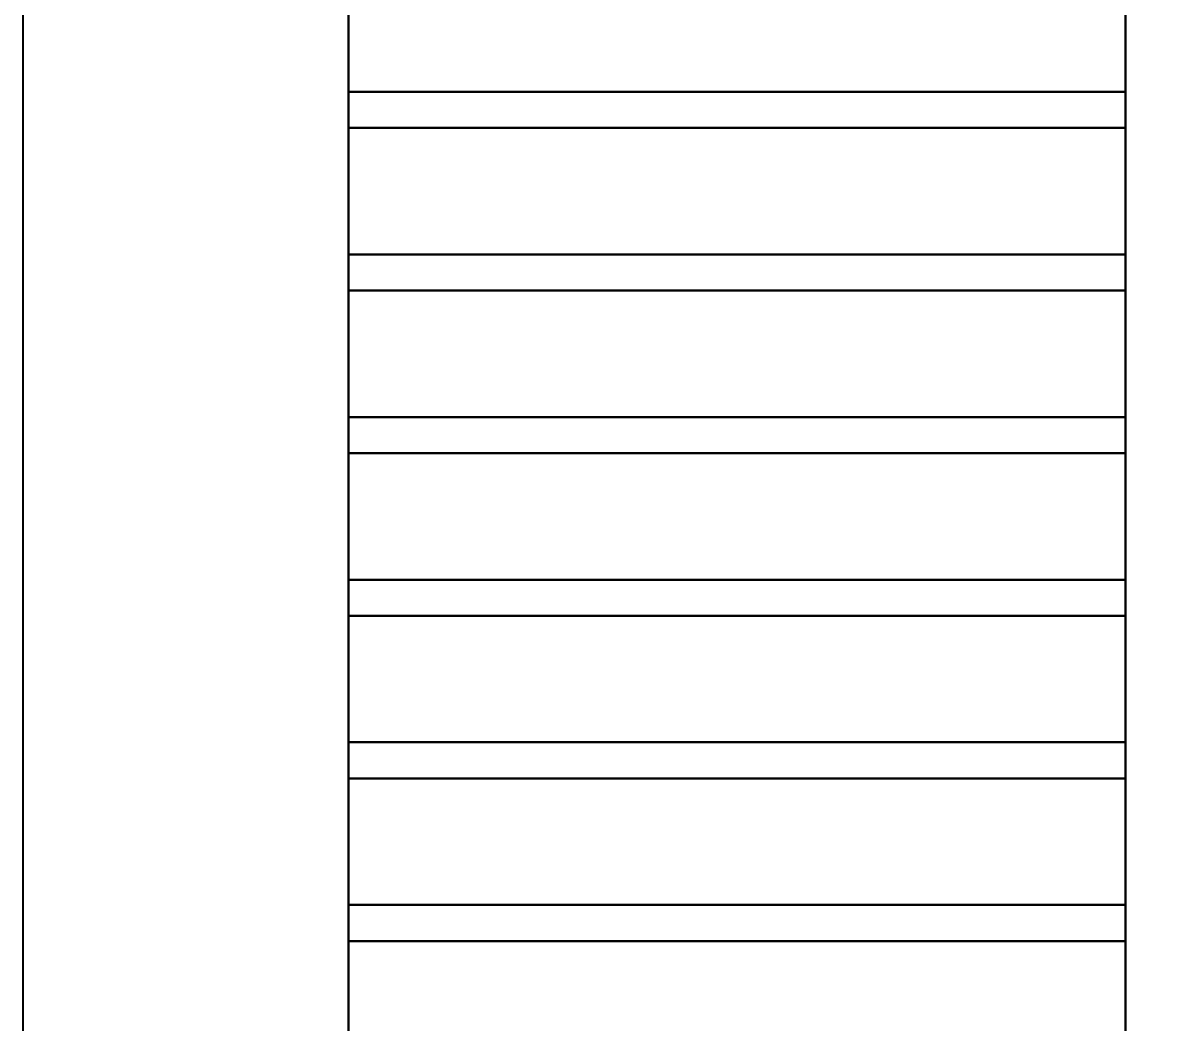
# Model space of a CAD drawing. Header units: millimetres. Extents: x 88585 to 99951, y -167251 to -159927.
# Drawn here: x 89816.6 to 90136.6, y -164058.4 to -163781.8 of the extents above; entities that cross this region are included whole.
import ezdxf

# ---------------------------------------------------------------- set-up
doc = ezdxf.new("R2010")
doc.units = ezdxf.units.MM
doc.header["$LTSCALE"] = 13
doc.layers.add('1', color=4, linetype='Continuous')
doc.layers.add('标注、文本', color=3, linetype='Continuous', lineweight=25)
doc.styles.get("Standard").update_dxf_attribs({"font": 'gbenor.shx', "bigfont": 'gbcbig.shx'})
doc.dimstyles.new('1-15', dxfattribs={"dimscale": 14, "dimtxt": 3.5, "dimasz": 2, "dimexe": 1.5, "dimexo": 0.5, "dimgap": 0.5, "dimtad": 1, "dimtoh": 1, "dimdec": 1, "dimdsep": 46, "dimtxsty": 'Standard', "dimcen": 2.5, "dimclrd": 3, "dimclre": 3, "dimclrt": 3, "dimadec": 0, "dimazin": 2, "dimtfac": 1, "dimtdec": 1, "dimtmove": 0, "dimatfit": 2, "dimfxl": 1, "dimarcsym": 0})

# ---------------------------------------------------------------- blocks, each defined once
blk = doc.blocks.new('A$C43ED4F5E')
at = {"layer": '1', "ltscale": 5}
for p, q in [((215, 33.71), (215, 948.71)), ((215, 33.71), (215, 948.71)), ((0, 103.71), (0, 923.71)), ((0, 103.71), (0, 923.71)), ((215, 788.71), (0, 788.71)), ((215, 788.71), (0, 788.71)), ((215, 788.71), (0, 788.71)), ((215, 788.71), (0, 788.71)), ((0, 788.71), (215, 788.71)), ((0, 788.71), (215, 788.71)), ((215, 788.71), (0, 788.71)), ((215, 788.71), (0, 788.71)), ((215, 788.71), (0, 788.71)), ((215, 788.71), (0, 788.71)), ((0, 788.71), (215, 788.71)), ((0, 788.71), (215, 788.71)), ((215, 788.71), (0, 788.71)), ((215, 788.71), (0, 788.71)), ((215, 788.71), (0, 788.71)), ((215, 788.71), (0, 788.71)), ((0, 788.71), (215, 788.71)), ((0, 788.71), (215, 788.71)), ((215, 788.71), (0, 788.71)), ((215, 788.71), (0, 788.71)), ((215, 788.71), (0, 788.71)), ((215, 788.71), (0, 788.71)), ((0, 788.71), (215, 788.71)), ((0, 788.71), (215, 788.71)), ((215, 788.71), (0, 788.71)), ((215, 788.71), (0, 788.71)), ((215, 788.71), (0, 788.71)), ((215, 788.71), (0, 788.71)), ((0, 788.71), (215, 788.71)), ((0, 788.71), (215, 788.71)), ((215, 788.71), (0, 788.71)), ((215, 788.71), (0, 788.71)), ((215, 788.71), (0, 788.71)), ((215, 788.71), (0, 788.71)), ((0, 788.71), (215, 788.71)), ((0, 788.71), (215, 788.71)), ((215, 788.71), (0, 788.71)), ((215, 788.71), (0, 788.71)), ((215, 788.71), (0, 788.71)), ((215, 788.71), (0, 788.71)), ((0, 788.71), (215, 788.71)), ((0, 788.71), (215, 788.71)), ((215, 788.71), (0, 788.71)), ((215, 788.71), (0, 788.71)), ((215, 788.71), (0, 788.71)), ((215, 788.71), (0, 788.71)), ((0, 788.71), (215, 788.71)), ((0, 788.71), (215, 788.71)), ((215, 778.71), (0, 778.71)), ((215, 778.71), (0, 778.71)), ((215, 778.71), (0, 778.71)), ((215, 778.71), (0, 778.71)), ((0, 778.71), (215, 778.71)), ((215, 778.71), (0, 778.71)), ((215, 778.71), (0, 778.71)), ((215, 778.71), (0, 778.71)), ((215, 778.71), (0, 778.71)), ((0, 778.71), (215, 778.71)), ((215, 778.71), (0, 778.71)), ((215, 778.71), (0, 778.71)), ((215, 778.71), (0, 778.71)), ((215, 778.71), (0, 778.71)), ((0, 778.71), (215, 778.71)), ((215, 778.71), (0, 778.71)), ((215, 778.71), (0, 778.71)), ((215, 778.71), (0, 778.71)), ((215, 778.71), (0, 778.71)), ((0, 778.71), (215, 778.71)), ((215, 778.71), (0, 778.71)), ((215, 778.71), (0, 778.71)), ((215, 778.71), (0, 778.71)), ((215, 778.71), (0, 778.71)), ((0, 778.71), (215, 778.71)), ((215, 778.71), (0, 778.71)), ((215, 778.71), (0, 778.71)), ((215, 778.71), (0, 778.71)), ((215, 778.71), (0, 778.71)), ((0, 778.71), (215, 778.71)), ((215, 778.71), (0, 778.71)), ((215, 778.71), (0, 778.71)), ((215, 778.71), (0, 778.71)), ((215, 778.71), (0, 778.71)), ((0, 778.71), (215, 778.71)), ((215, 778.71), (0, 778.71)), ((215, 778.71), (0, 778.71)), ((215, 778.71), (0, 778.71)), ((215, 778.71), (0, 778.71)), ((0, 778.71), (215, 778.71)), ((215, 743.71), (0, 743.71)), ((215, 743.71), (0, 743.71)), ((215, 743.71), (0, 743.71)), ((215, 743.71), (0, 743.71)), ((0, 743.71), (215, 743.71)), ((0, 743.71), (215, 743.71)), ((215, 743.71), (0, 743.71)), ((215, 743.71), (0, 743.71)), ((215, 743.71), (0, 743.71)), ((215, 743.71), (0, 743.71)), ((0, 743.71), (215, 743.71)), ((0, 743.71), (215, 743.71)), ((215, 743.71), (0, 743.71)), ((215, 743.71), (0, 743.71)), ((215, 743.71), (0, 743.71)), ((215, 743.71), (0, 743.71)), ((0, 743.71), (215, 743.71)), ((0, 743.71), (215, 743.71)), ((215, 743.71), (0, 743.71)), ((215, 743.71), (0, 743.71)), ((215, 743.71), (0, 743.71)), ((215, 743.71), (0, 743.71)), ((0, 743.71), (215, 743.71)), ((0, 743.71), (215, 743.71)), ((215, 733.71), (0, 733.71)), ((215, 733.71), (0, 733.71)), ((215, 733.71), (0, 733.71)), ((215, 733.71), (0, 733.71)), ((0, 733.71), (215, 733.71)), ((215, 733.71), (0, 733.71)), ((215, 733.71), (0, 733.71)), ((215, 733.71), (0, 733.71)), ((215, 733.71), (0, 733.71)), ((0, 733.71), (215, 733.71)), ((215, 733.71), (0, 733.71)), ((215, 733.71), (0, 733.71)), ((215, 733.71), (0, 733.71)), ((215, 733.71), (0, 733.71)), ((0, 733.71), (215, 733.71)), ((215, 733.71), (0, 733.71)), ((215, 733.71), (0, 733.71)), ((215, 733.71), (0, 733.71)), ((215, 733.71), (0, 733.71)), ((0, 733.71), (215, 733.71)), ((215, 698.71), (0, 698.71)), ((215, 698.71), (0, 698.71)), ((215, 698.71), (0, 698.71)), ((215, 698.71), (0, 698.71)), ((0, 698.71), (215, 698.71)), ((0, 698.71), (215, 698.71)), ((215, 698.71), (0, 698.71)), ((215, 698.71), (0, 698.71)), ((215, 698.71), (0, 698.71)), ((215, 698.71), (0, 698.71)), ((0, 698.71), (215, 698.71)), ((0, 698.71), (215, 698.71)), ((215, 698.71), (0, 698.71)), ((215, 698.71), (0, 698.71)), ((215, 698.71), (0, 698.71)), ((215, 698.71), (0, 698.71)), ((0, 698.71), (215, 698.71)), ((0, 698.71), (215, 698.71)), ((215, 698.71), (0, 698.71)), ((215, 698.71), (0, 698.71)), ((215, 698.71), (0, 698.71)), ((215, 698.71), (0, 698.71)), ((0, 698.71), (215, 698.71)), ((0, 698.71), (215, 698.71)), ((215, 688.71), (0, 688.71)), ((215, 688.71), (0, 688.71)), ((215, 688.71), (0, 688.71)), ((215, 688.71), (0, 688.71)), ((0, 688.71), (215, 688.71)), ((215, 688.71), (0, 688.71)), ((215, 688.71), (0, 688.71)), ((215, 688.71), (0, 688.71)), ((215, 688.71), (0, 688.71)), ((0, 688.71), (215, 688.71)), ((215, 688.71), (0, 688.71)), ((215, 688.71), (0, 688.71)), ((215, 688.71), (0, 688.71)), ((215, 688.71), (0, 688.71)), ((0, 688.71), (215, 688.71)), ((215, 688.71), (0, 688.71)), ((215, 688.71), (0, 688.71)), ((215, 688.71), (0, 688.71)), ((215, 688.71), (0, 688.71)), ((0, 688.71), (215, 688.71)), ((215, 653.71), (0, 653.71)), ((215, 653.71), (0, 653.71)), ((215, 653.71), (0, 653.71)), ((215, 653.71), (0, 653.71)), ((0, 653.71), (215, 653.71)), ((0, 653.71), (215, 653.71)), ((215, 653.71), (0, 653.71)), ((215, 653.71), (0, 653.71)), ((215, 653.71), (0, 653.71)), ((215, 653.71), (0, 653.71)), ((0, 653.71), (215, 653.71)), ((0, 653.71), (215, 653.71)), ((215, 653.71), (0, 653.71)), ((215, 653.71), (0, 653.71)), ((215, 653.71), (0, 653.71)), ((215, 653.71), (0, 653.71)), ((0, 653.71), (215, 653.71)), ((0, 653.71), (215, 653.71)), ((215, 653.71), (0, 653.71)), ((215, 653.71), (0, 653.71)), ((215, 653.71), (0, 653.71)), ((215, 653.71), (0, 653.71)), ((0, 653.71), (215, 653.71)), ((0, 653.71), (215, 653.71)), ((215, 643.71), (0, 643.71)), ((215, 643.71), (0, 643.71)), ((215, 643.71), (0, 643.71)), ((215, 643.71), (0, 643.71)), ((0, 643.71), (215, 643.71)), ((215, 643.71), (0, 643.71)), ((215, 643.71), (0, 643.71)), ((215, 643.71), (0, 643.71)), ((215, 643.71), (0, 643.71)), ((0, 643.71), (215, 643.71)), ((215, 643.71), (0, 643.71)), ((215, 643.71), (0, 643.71)), ((215, 643.71), (0, 643.71)), ((215, 643.71), (0, 643.71)), ((0, 643.71), (215, 643.71)), ((215, 643.71), (0, 643.71)), ((215, 643.71), (0, 643.71)), ((215, 643.71), (0, 643.71)), ((215, 643.71), (0, 643.71)), ((0, 643.71), (215, 643.71)), ((215, 608.71), (0, 608.71)), ((215, 608.71), (0, 608.71)), ((215, 608.71), (0, 608.71)), ((215, 608.71), (0, 608.71)), ((0, 608.71), (215, 608.71)), ((0, 608.71), (215, 608.71)), ((215, 608.71), (0, 608.71)), ((215, 608.71), (0, 608.71)), ((215, 608.71), (0, 608.71)), ((215, 608.71), (0, 608.71)), ((0, 608.71), (215, 608.71)), ((0, 608.71), (215, 608.71)), ((215, 608.71), (0, 608.71)), ((215, 608.71), (0, 608.71)), ((215, 608.71), (0, 608.71)), ((215, 608.71), (0, 608.71)), ((0, 608.71), (215, 608.71)), ((0, 608.71), (215, 608.71)), ((215, 608.71), (0, 608.71)), ((215, 608.71), (0, 608.71)), ((215, 608.71), (0, 608.71)), ((215, 608.71), (0, 608.71)), ((0, 608.71), (215, 608.71)), ((0, 608.71), (215, 608.71)), ((215, 598.71), (0, 598.71)), ((215, 598.71), (0, 598.71)), ((215, 598.71), (0, 598.71)), ((215, 598.71), (0, 598.71)), ((0, 598.71), (215, 598.71)), ((215, 598.71), (0, 598.71)), ((215, 598.71), (0, 598.71)), ((215, 598.71), (0, 598.71)), ((215, 598.71), (0, 598.71)), ((0, 598.71), (215, 598.71)), ((215, 598.71), (0, 598.71)), ((215, 598.71), (0, 598.71)), ((215, 598.71), (0, 598.71)), ((215, 598.71), (0, 598.71)), ((0, 598.71), (215, 598.71)), ((215, 598.71), (0, 598.71)), ((215, 598.71), (0, 598.71)), ((215, 598.71), (0, 598.71)), ((215, 598.71), (0, 598.71)), ((0, 598.71), (215, 598.71)), ((215, 563.71), (0, 563.71)), ((215, 563.71), (0, 563.71)), ((215, 563.71), (0, 563.71)), ((215, 563.71), (0, 563.71)), ((0, 563.71), (215, 563.71)), ((0, 563.71), (215, 563.71)), ((215, 563.71), (0, 563.71)), ((215, 563.71), (0, 563.71)), ((215, 563.71), (0, 563.71)), ((215, 563.71), (0, 563.71)), ((0, 563.71), (215, 563.71)), ((0, 563.71), (215, 563.71)), ((215, 563.71), (0, 563.71)), ((215, 563.71), (0, 563.71)), ((215, 563.71), (0, 563.71)), ((215, 563.71), (0, 563.71)), ((0, 563.71), (215, 563.71)), ((0, 563.71), (215, 563.71)), ((215, 563.71), (0, 563.71)), ((215, 563.71), (0, 563.71)), ((215, 563.71), (0, 563.71)), ((215, 563.71), (0, 563.71)), ((0, 563.71), (215, 563.71)), ((0, 563.71), (215, 563.71)), ((215, 553.71), (0, 553.71)), ((215, 553.71), (0, 553.71)), ((215, 553.71), (0, 553.71)), ((215, 553.71), (0, 553.71)), ((0, 553.71), (215, 553.71)), ((215, 553.71), (0, 553.71)), ((215, 553.71), (0, 553.71)), ((215, 553.71), (0, 553.71)), ((215, 553.71), (0, 553.71)), ((0, 553.71), (215, 553.71)), ((215, 553.71), (0, 553.71)), ((215, 553.71), (0, 553.71)), ((215, 553.71), (0, 553.71)), ((215, 553.71), (0, 553.71)), ((0, 553.71), (215, 553.71)), ((215, 553.71), (0, 553.71)), ((215, 553.71), (0, 553.71)), ((215, 553.71), (0, 553.71)), ((215, 553.71), (0, 553.71)), ((0, 553.71), (215, 553.71))]:
    blk.add_line(p, q, dxfattribs=at)
at = {"layer": '标注、文本', "color": 4, "lineweight": 30}
for p, q in [((215, 33.71), (215, 948.71)), ((215, 33.71), (215, 948.71)), ((0, 103.71), (0, 923.71)), ((0, 103.71), (0, 923.71)), ((215, 788.71), (0, 788.71)), ((215, 788.71), (0, 788.71)), ((215, 788.71), (0, 788.71)), ((215, 788.71), (0, 788.71)), ((0, 788.71), (215, 788.71)), ((0, 788.71), (215, 788.71)), ((215, 788.71), (0, 788.71)), ((215, 788.71), (0, 788.71)), ((215, 788.71), (0, 788.71)), ((215, 788.71), (0, 788.71)), ((0, 788.71), (215, 788.71)), ((0, 788.71), (215, 788.71)), ((215, 788.71), (0, 788.71)), ((215, 788.71), (0, 788.71)), ((215, 788.71), (0, 788.71)), ((215, 788.71), (0, 788.71)), ((0, 788.71), (215, 788.71)), ((0, 788.71), (215, 788.71)), ((215, 788.71), (0, 788.71)), ((215, 788.71), (0, 788.71)), ((215, 788.71), (0, 788.71)), ((215, 788.71), (0, 788.71)), ((0, 788.71), (215, 788.71)), ((0, 788.71), (215, 788.71)), ((215, 788.71), (0, 788.71)), ((215, 788.71), (0, 788.71)), ((215, 788.71), (0, 788.71)), ((215, 788.71), (0, 788.71)), ((0, 788.71), (215, 788.71)), ((0, 788.71), (215, 788.71)), ((215, 788.71), (0, 788.71)), ((215, 788.71), (0, 788.71)), ((215, 788.71), (0, 788.71)), ((215, 788.71), (0, 788.71)), ((0, 788.71), (215, 788.71)), ((0, 788.71), (215, 788.71)), ((215, 788.71), (0, 788.71)), ((215, 788.71), (0, 788.71)), ((215, 788.71), (0, 788.71)), ((215, 788.71), (0, 788.71)), ((0, 788.71), (215, 788.71)), ((0, 788.71), (215, 788.71)), ((215, 788.71), (0, 788.71)), ((215, 788.71), (0, 788.71)), ((215, 788.71), (0, 788.71)), ((215, 788.71), (0, 788.71)), ((0, 788.71), (215, 788.71)), ((0, 788.71), (215, 788.71)), ((215, 778.71), (0, 778.71)), ((215, 778.71), (0, 778.71)), ((215, 778.71), (0, 778.71)), ((215, 778.71), (0, 778.71)), ((0, 778.71), (215, 778.71)), ((215, 778.71), (0, 778.71)), ((215, 778.71), (0, 778.71)), ((215, 778.71), (0, 778.71)), ((215, 778.71), (0, 778.71)), ((0, 778.71), (215, 778.71)), ((215, 778.71), (0, 778.71)), ((215, 778.71), (0, 778.71)), ((215, 778.71), (0, 778.71)), ((215, 778.71), (0, 778.71)), ((0, 778.71), (215, 778.71)), ((215, 778.71), (0, 778.71)), ((215, 778.71), (0, 778.71)), ((215, 778.71), (0, 778.71)), ((215, 778.71), (0, 778.71)), ((0, 778.71), (215, 778.71)), ((215, 778.71), (0, 778.71)), ((215, 778.71), (0, 778.71)), ((215, 778.71), (0, 778.71)), ((215, 778.71), (0, 778.71)), ((0, 778.71), (215, 778.71)), ((215, 778.71), (0, 778.71)), ((215, 778.71), (0, 778.71)), ((215, 778.71), (0, 778.71)), ((215, 778.71), (0, 778.71)), ((0, 778.71), (215, 778.71)), ((215, 778.71), (0, 778.71)), ((215, 778.71), (0, 778.71)), ((215, 778.71), (0, 778.71)), ((215, 778.71), (0, 778.71)), ((0, 778.71), (215, 778.71)), ((215, 778.71), (0, 778.71)), ((215, 778.71), (0, 778.71)), ((215, 778.71), (0, 778.71)), ((215, 778.71), (0, 778.71)), ((0, 778.71), (215, 778.71)), ((215, 743.71), (0, 743.71)), ((215, 743.71), (0, 743.71)), ((215, 743.71), (0, 743.71)), ((215, 743.71), (0, 743.71)), ((0, 743.71), (215, 743.71)), ((0, 743.71), (215, 743.71)), ((215, 743.71), (0, 743.71)), ((215, 743.71), (0, 743.71)), ((215, 743.71), (0, 743.71)), ((215, 743.71), (0, 743.71)), ((0, 743.71), (215, 743.71)), ((0, 743.71), (215, 743.71)), ((215, 743.71), (0, 743.71)), ((215, 743.71), (0, 743.71)), ((215, 743.71), (0, 743.71)), ((215, 743.71), (0, 743.71)), ((0, 743.71), (215, 743.71)), ((0, 743.71), (215, 743.71)), ((215, 743.71), (0, 743.71)), ((215, 743.71), (0, 743.71)), ((215, 743.71), (0, 743.71)), ((215, 743.71), (0, 743.71)), ((0, 743.71), (215, 743.71)), ((0, 743.71), (215, 743.71)), ((215, 733.71), (0, 733.71)), ((215, 733.71), (0, 733.71)), ((215, 733.71), (0, 733.71)), ((215, 733.71), (0, 733.71)), ((0, 733.71), (215, 733.71)), ((215, 733.71), (0, 733.71)), ((215, 733.71), (0, 733.71)), ((215, 733.71), (0, 733.71)), ((215, 733.71), (0, 733.71)), ((0, 733.71), (215, 733.71)), ((215, 733.71), (0, 733.71)), ((215, 733.71), (0, 733.71)), ((215, 733.71), (0, 733.71)), ((215, 733.71), (0, 733.71)), ((0, 733.71), (215, 733.71)), ((215, 733.71), (0, 733.71)), ((215, 733.71), (0, 733.71)), ((215, 733.71), (0, 733.71)), ((215, 733.71), (0, 733.71)), ((0, 733.71), (215, 733.71)), ((215, 698.71), (0, 698.71)), ((215, 698.71), (0, 698.71)), ((215, 698.71), (0, 698.71)), ((215, 698.71), (0, 698.71)), ((0, 698.71), (215, 698.71)), ((0, 698.71), (215, 698.71)), ((215, 698.71), (0, 698.71)), ((215, 698.71), (0, 698.71)), ((215, 698.71), (0, 698.71)), ((215, 698.71), (0, 698.71)), ((0, 698.71), (215, 698.71)), ((0, 698.71), (215, 698.71)), ((215, 698.71), (0, 698.71)), ((215, 698.71), (0, 698.71)), ((215, 698.71), (0, 698.71)), ((215, 698.71), (0, 698.71)), ((0, 698.71), (215, 698.71)), ((0, 698.71), (215, 698.71)), ((215, 698.71), (0, 698.71)), ((215, 698.71), (0, 698.71)), ((215, 698.71), (0, 698.71)), ((215, 698.71), (0, 698.71)), ((0, 698.71), (215, 698.71)), ((0, 698.71), (215, 698.71)), ((215, 688.71), (0, 688.71)), ((215, 688.71), (0, 688.71)), ((215, 688.71), (0, 688.71)), ((215, 688.71), (0, 688.71)), ((0, 688.71), (215, 688.71)), ((215, 688.71), (0, 688.71)), ((215, 688.71), (0, 688.71)), ((215, 688.71), (0, 688.71)), ((215, 688.71), (0, 688.71)), ((0, 688.71), (215, 688.71)), ((215, 688.71), (0, 688.71)), ((215, 688.71), (0, 688.71)), ((215, 688.71), (0, 688.71)), ((215, 688.71), (0, 688.71)), ((0, 688.71), (215, 688.71)), ((215, 688.71), (0, 688.71)), ((215, 688.71), (0, 688.71)), ((215, 688.71), (0, 688.71)), ((215, 688.71), (0, 688.71)), ((0, 688.71), (215, 688.71)), ((215, 653.71), (0, 653.71)), ((215, 653.71), (0, 653.71)), ((215, 653.71), (0, 653.71)), ((215, 653.71), (0, 653.71)), ((0, 653.71), (215, 653.71)), ((0, 653.71), (215, 653.71)), ((215, 653.71), (0, 653.71)), ((215, 653.71), (0, 653.71)), ((215, 653.71), (0, 653.71)), ((215, 653.71), (0, 653.71)), ((0, 653.71), (215, 653.71)), ((0, 653.71), (215, 653.71)), ((215, 653.71), (0, 653.71)), ((215, 653.71), (0, 653.71)), ((215, 653.71), (0, 653.71)), ((215, 653.71), (0, 653.71)), ((0, 653.71), (215, 653.71)), ((0, 653.71), (215, 653.71)), ((215, 653.71), (0, 653.71)), ((215, 653.71), (0, 653.71)), ((215, 653.71), (0, 653.71)), ((215, 653.71), (0, 653.71)), ((0, 653.71), (215, 653.71)), ((0, 653.71), (215, 653.71)), ((215, 643.71), (0, 643.71)), ((215, 643.71), (0, 643.71)), ((215, 643.71), (0, 643.71)), ((215, 643.71), (0, 643.71)), ((0, 643.71), (215, 643.71)), ((215, 643.71), (0, 643.71)), ((215, 643.71), (0, 643.71)), ((215, 643.71), (0, 643.71)), ((215, 643.71), (0, 643.71)), ((0, 643.71), (215, 643.71)), ((215, 643.71), (0, 643.71)), ((215, 643.71), (0, 643.71)), ((215, 643.71), (0, 643.71)), ((215, 643.71), (0, 643.71)), ((0, 643.71), (215, 643.71)), ((215, 643.71), (0, 643.71)), ((215, 643.71), (0, 643.71)), ((215, 643.71), (0, 643.71)), ((215, 643.71), (0, 643.71)), ((0, 643.71), (215, 643.71)), ((215, 608.71), (0, 608.71)), ((215, 608.71), (0, 608.71)), ((215, 608.71), (0, 608.71)), ((215, 608.71), (0, 608.71)), ((0, 608.71), (215, 608.71)), ((0, 608.71), (215, 608.71)), ((215, 608.71), (0, 608.71)), ((215, 608.71), (0, 608.71)), ((215, 608.71), (0, 608.71)), ((215, 608.71), (0, 608.71)), ((0, 608.71), (215, 608.71)), ((0, 608.71), (215, 608.71)), ((215, 608.71), (0, 608.71)), ((215, 608.71), (0, 608.71)), ((215, 608.71), (0, 608.71)), ((215, 608.71), (0, 608.71)), ((0, 608.71), (215, 608.71)), ((0, 608.71), (215, 608.71)), ((215, 608.71), (0, 608.71)), ((215, 608.71), (0, 608.71)), ((215, 608.71), (0, 608.71)), ((215, 608.71), (0, 608.71)), ((0, 608.71), (215, 608.71)), ((0, 608.71), (215, 608.71)), ((215, 598.71), (0, 598.71)), ((215, 598.71), (0, 598.71)), ((215, 598.71), (0, 598.71)), ((215, 598.71), (0, 598.71)), ((0, 598.71), (215, 598.71)), ((215, 598.71), (0, 598.71)), ((215, 598.71), (0, 598.71)), ((215, 598.71), (0, 598.71)), ((215, 598.71), (0, 598.71)), ((0, 598.71), (215, 598.71)), ((215, 598.71), (0, 598.71)), ((215, 598.71), (0, 598.71)), ((215, 598.71), (0, 598.71)), ((215, 598.71), (0, 598.71)), ((0, 598.71), (215, 598.71)), ((215, 598.71), (0, 598.71)), ((215, 598.71), (0, 598.71)), ((215, 598.71), (0, 598.71)), ((215, 598.71), (0, 598.71)), ((0, 598.71), (215, 598.71)), ((215, 563.71), (0, 563.71)), ((215, 563.71), (0, 563.71)), ((215, 563.71), (0, 563.71)), ((215, 563.71), (0, 563.71)), ((0, 563.71), (215, 563.71)), ((0, 563.71), (215, 563.71)), ((215, 563.71), (0, 563.71)), ((215, 563.71), (0, 563.71)), ((215, 563.71), (0, 563.71)), ((215, 563.71), (0, 563.71)), ((0, 563.71), (215, 563.71)), ((0, 563.71), (215, 563.71)), ((215, 563.71), (0, 563.71)), ((215, 563.71), (0, 563.71)), ((215, 563.71), (0, 563.71)), ((215, 563.71), (0, 563.71)), ((0, 563.71), (215, 563.71)), ((0, 563.71), (215, 563.71)), ((215, 563.71), (0, 563.71)), ((215, 563.71), (0, 563.71)), ((215, 563.71), (0, 563.71)), ((215, 563.71), (0, 563.71)), ((0, 563.71), (215, 563.71)), ((0, 563.71), (215, 563.71)), ((215, 553.71), (0, 553.71)), ((215, 553.71), (0, 553.71)), ((215, 553.71), (0, 553.71)), ((215, 553.71), (0, 553.71)), ((0, 553.71), (215, 553.71)), ((215, 553.71), (0, 553.71)), ((215, 553.71), (0, 553.71)), ((215, 553.71), (0, 553.71)), ((215, 553.71), (0, 553.71)), ((0, 553.71), (215, 553.71)), ((215, 553.71), (0, 553.71)), ((215, 553.71), (0, 553.71)), ((215, 553.71), (0, 553.71)), ((215, 553.71), (0, 553.71)), ((0, 553.71), (215, 553.71)), ((215, 553.71), (0, 553.71)), ((215, 553.71), (0, 553.71)), ((215, 553.71), (0, 553.71)), ((215, 553.71), (0, 553.71)), ((0, 553.71), (215, 553.71))]:
    blk.add_line(p, q, dxfattribs=at)
blk = doc.blocks.new('*D859')
at = {"layer": 'Defpoints', "color": 0}
for p in [(91994.33, -163568.77), (91994.33, -163897.11), (89816.59, -165461.75)]:
    blk.add_point(p, dxfattribs=at)
at = {"layer": '标注、文本', "color": 3, "lineweight": -2}
for p, q in [((89816.59, -165454.75), (89816.59, -163547.77)), ((91994.33, -163890.11), (91994.33, -163547.77)), ((89844.59, -163568.77), (91966.33, -163568.77))]:
    blk.add_line(p, q, dxfattribs=at)
at = {"layer": '标注、文本', "color": 3}
for points in [[(89844.59, -163564.11), (89844.59, -163573.44), (89816.59, -163568.77)], [(91966.33, -163564.11), (91966.33, -163573.44), (91994.33, -163568.77)]]:
    blk.add_solid(points, dxfattribs=at)
at = {"layer": '标注、文本', "color": 3, "insert": (90905.46, -163537.27), "char_height": 49, "attachment_point": 5}
blk.add_mtext('2178', dxfattribs=at)

msp = doc.modelspace()

# ---------------------------------------------------------------- block references
at = {"layer": '标注、文本'}
msp.add_blockref('A$C43ED4F5E', (89906.59, -164589.46), dxfattribs=at)

# ---------------------------------------------------------------- dimensions: what is measured, and where the dimension line sits
dim = msp.add_linear_dim(base=(91994.331, -163568.772), p1=(89816.59, -165461.752), p2=(91994.331, -163897.113), dimstyle='1-15', override={"dimdec": 0}, dxfattribs=at)
dim.commit()
dim.dimension.update_dxf_attribs({"geometry": '*D859', "text_midpoint": (90905.461, -163537.272)})

doc.saveas('drawing.dxf')
